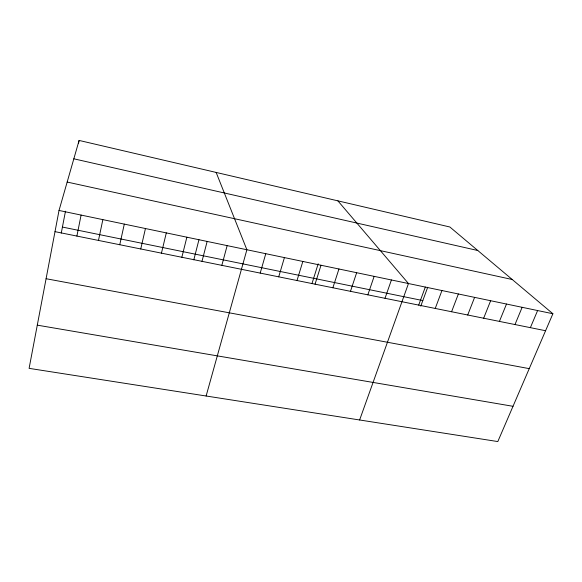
<?xml version="1.0" encoding="UTF-8"?>
<svg xmlns="http://www.w3.org/2000/svg" width="582" height="582" viewBox="0 0 582 582"><rect width="100%" height="100%" fill="white"/><g stroke="black" fill="none" stroke-linecap="round" stroke-linejoin="round"><path stroke-width="0.87" d="M59.022 210.458L29.1 368.355L497.814 441.563L552.9 313.742L449.857 226.995L79.101 140.437L59.022 210.458L552.9 313.742M61.263 233.106L65.482 211.186M78.592 143.077L79.101 140.437M76.897 236.074L81.094 215.078M98.482 240.431L102.854 219.625M119.761 244.731L124.301 224.114M140.749 248.972L145.449 228.537M161.447 253.148L166.306 232.895M181.853 257.273L186.866 237.194M193.806 259.863L198.957 239.711M201.983 261.34L207.148 241.435M221.844 265.348L227.155 245.619M206.123 396.007L246.884 249.743L216.148 172.432M260.198 273.096L265.778 253.701M278.713 276.836L284.423 257.6M297.002 280.524L302.836 261.449M312.054 283.325L318.179 263.777M315.051 284.176L321.002 265.247M332.875 287.77L338.942 269M350.466 291.327L356.657 272.703M367.846 294.834L374.146 276.363M385.008 298.304L391.417 279.971M359.625 419.978L408.469 283.536L337.887 200.855M418.698 305.106L425.311 287.064M420.764 306.147L427.705 287.275M435.234 308.445L441.949 290.542M451.574 311.748L458.376 293.975M467.71 315.007L474.606 297.373M483.657 318.223L490.648 300.727M499.414 321.41L506.493 304.037M514.983 324.552L522.141 307.311M530.369 327.659L537.615 310.548M37.284 325.156L513.011 406.301M46.087 278.72L529.242 368.639M55.006 231.651L545.581 330.729M62.427 227.067L422.816 300.567M67.163 182.057L512.24 279.513M73.834 158.806L477.807 250.522"/></g></svg>
